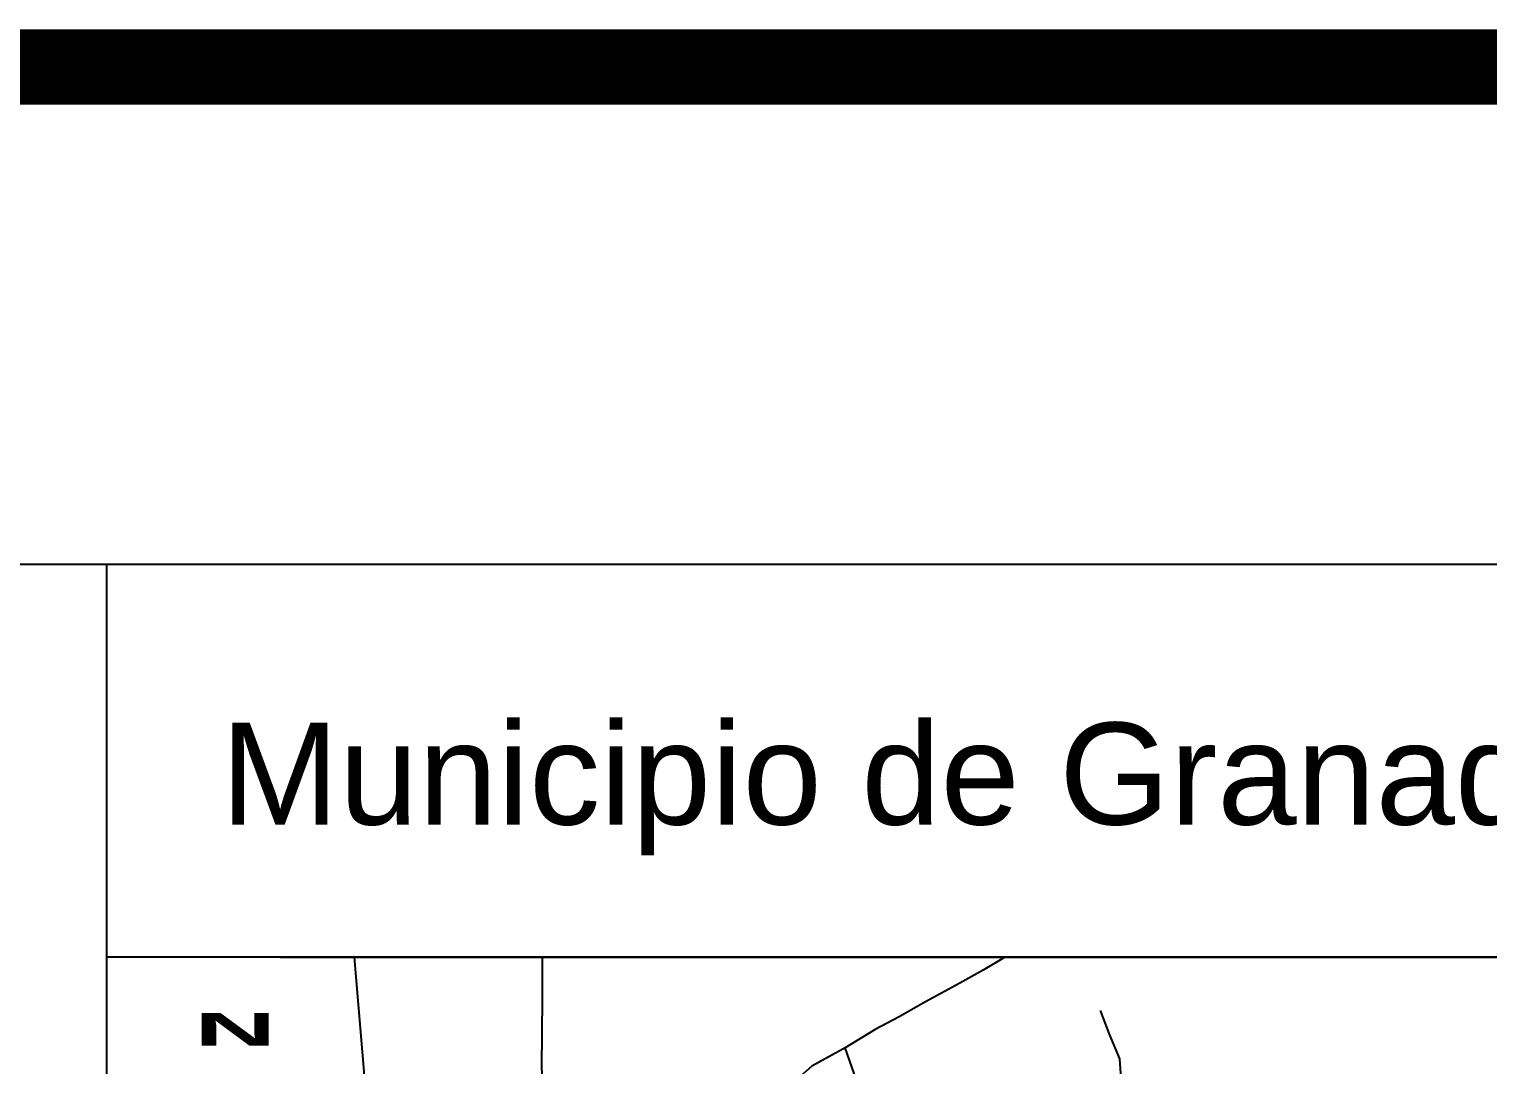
# Model space of a CAD drawing. Header units: millimetres. Extents: x 604022 to 1211550, y 1310365 to 2622648.
# Drawn here: x 605104.64 to 605148.61, y 1310823.32 to 1310854.53 of the extents above; entities that cross this region are included whole.
import ezdxf

# ---------------------------------------------------------------- set-up
doc = ezdxf.new("R2010")
doc.units = ezdxf.units.MM
for name, color, linetype in [('2', 1, 'Continuous'), ('CAJETIN', 5, 'Continuous'), ('TEXTOS', 2, 'Continuous')]:
    doc.layers.add(name, color=color, linetype=linetype)
doc.styles.add('PI', font='arial.ttf', dxfattribs={"height": 0.4})
doc.styles.get("Standard").update_dxf_attribs({"font": 'arial.ttf'})

msp = doc.modelspace()

# ---------------------------------------------------------------- linework, layer by layer
for p, q in [((605106.965, 1310838.394), (605106.965, 1310761.464)), ((605112.209, 1310826.568), (605213.33, 1310826.568))]:
    msp.add_line(p, q)
at = {"const_width": 2.28}
msp.add_lwpolyline([(604809.23, 1310556.394), (605228.33, 1310556.394), (605228.33, 1310853.394), (604809.23, 1310853.394)], close=True, dxfattribs=at)
msp.add_lwpolyline([(605106.965, 1310761.464), (605213.33, 1310761.464), (605213.33, 1310826.568), (605106.965, 1310826.568)], close=True)
at = {"layer": '2', "color": 1, "linetype": 'Continuous'}
msp.add_line((605130.191, 1310821.088), (605129.239, 1310823.833), dxfattribs=at)
for points in [[(605114.434, 1310826.568), (605115.143, 1310818.126)], [(605120.103, 1310826.568), (605120.099, 1310825.299), (605120.079, 1310823.255), (605120.293, 1310819.004)], [(605134.072, 1310826.572), (605133.391, 1310826.175), (605132.694, 1310825.778), (605131.659, 1310825.222), (605130.868, 1310824.77), (605130.14, 1310824.38), (605129.239, 1310823.833)], [(605136.927, 1310824.953), (605137.19, 1310824.247), (605137.501, 1310823.502), (605137.69, 1310820.831)], [(605129.239, 1310823.833), (605128.229, 1310823.277), (605127.893, 1310822.977), (605127.705, 1310822.818), (605127.588, 1310822.716), (605127.22, 1310822.423)]]:
    msp.add_lwpolyline(points, dxfattribs=at)
at = {"layer": 'CAJETIN'}
msp.add_line((605213.33, 1310838.394), (604824.23, 1310838.394), dxfattribs=at)

# ---------------------------------------------------------------- texts
at = {"style": 'PI'}
msp.add_text('Municipio de Granada, Departamento de Granada', height=3.07188, dxfattribs=at).set_placement((605110.407, 1310830.56))
at = {"layer": 'TEXTOS', "color": 7, "insert": (605096.895, 1310824.882), "char_height": 0.98962, "width": 41.96283, "attachment_point": 1}
msp.add_mtext('                            {\\fBaskerville Old Face|b1|i0|c0|p18;\\W2.6;\\T2.05; N}', dxfattribs=at)

doc.saveas('drawing.dxf')
